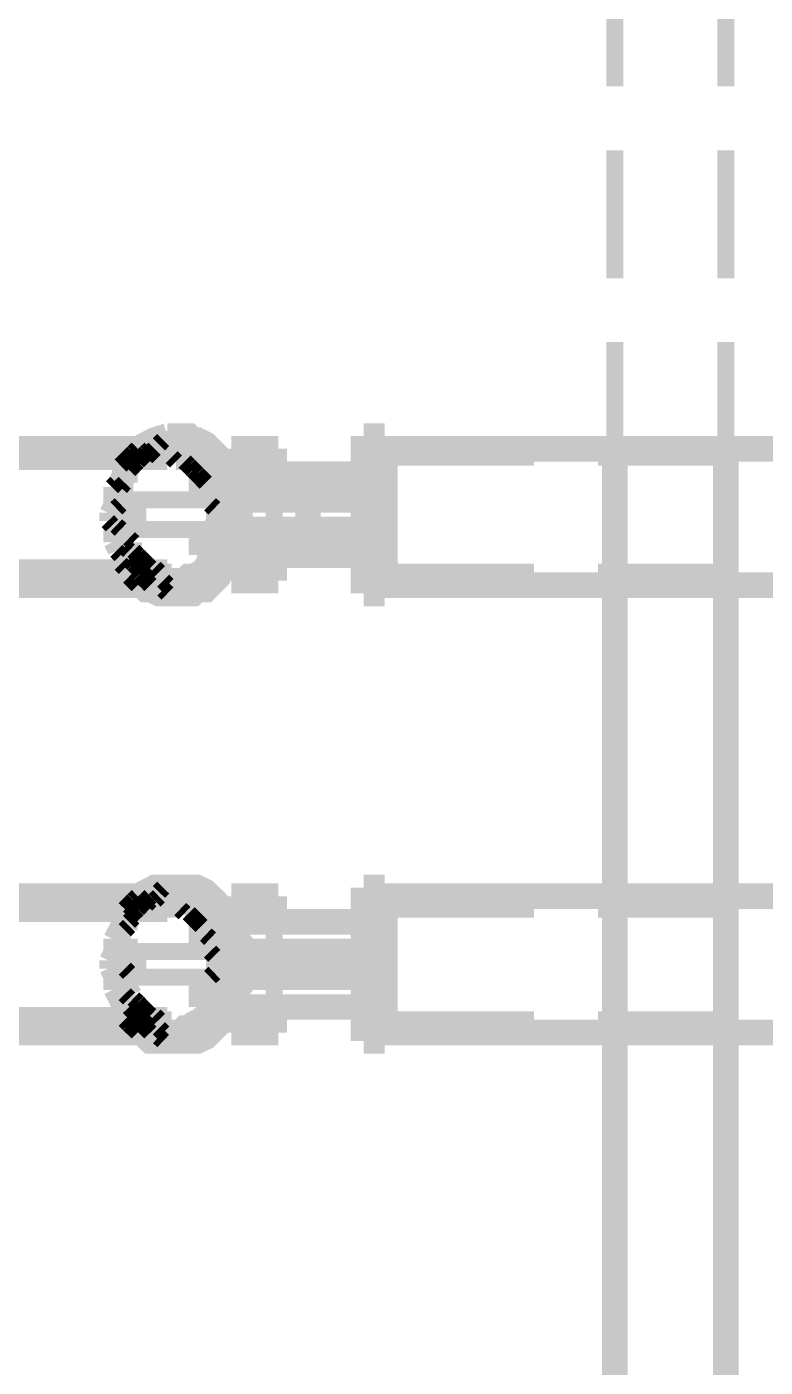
# Model space of a CAD drawing. Extents: x 0.1 to 11.6, y 0.3 to 16.2.
# Drawn here: x 7.882 to 8.17, y 12.469 to 12.993 of the extents above; entities that cross this region are included whole.
import ezdxf

# ---------------------------------------------------------------- set-up
doc = ezdxf.new("R2010")
doc.units = 0
doc.header["$MEASUREMENT"] = 0

msp = doc.modelspace()

# ---------------------------------------------------------------- linework, layer by layer
at = {"color": 0}
for points, const_width in [([(8.11165, 13.0217), (8.11165, 12.97)], 0.00667), ([(8.155, 12.97), (8.155, 13.0217)], 0.00667), ([(8.11165, 12.945), (8.11165, 12.895)], 0.00667), ([(8.155, 12.895), (8.155, 12.945)], 0.00667), ([(8.11165, 12.87), (8.11165, 12.8267)], 0.00667), ([(8.155, 12.8267), (8.155, 12.87)], 0.00667), ([(7.93668, 12.8333), (7.94, 12.8333), (7.94168, 12.8317), (7.94499, 12.8317), (7.94667, 12.83), (7.94835, 12.8283), (7.95167, 12.8267), (7.95335, 12.825), (7.95503, 12.8233), (7.95665, 12.8217), (7.95665, 12.8184), (7.95833, 12.815), (7.96001, 12.8133), (7.96001, 12.81), (7.96001, 12.8066), (7.96164, 12.8033), (7.96164, 12.8), (7.96001, 12.7983), (7.96001, 12.795), (7.96001, 12.7917), (7.95833, 12.7884), (7.95665, 12.7867), (7.95665, 12.7833), (7.95503, 12.7817), (7.95335, 12.7783), (7.95167, 12.7767), (7.94835, 12.775), (7.94667, 12.7733), (7.94499, 12.7733), (7.94168, 12.7717), (7.94, 12.7717), (7.93668, 12.7717), (7.935, 12.7717), (7.93332, 12.7717), (7.93001, 12.7733), (7.92833, 12.7733), (7.92665, 12.775), (7.92503, 12.775)], 0.01), ([(7.93668, 12.8333), (7.93164, 12.8317), (7.92503, 12.8283)], 0.01), ([(7.94168, 12.8333), (7.93668, 12.8333)], 0.01), ([(7.93668, 12.8317), (7.94, 12.8333)], 0.00667), ([(7.94, 12.8333), (7.94168, 12.8333)], 0.00667), ([(7.94168, 12.8333), (7.94499, 12.8333), (7.94667, 12.8317), (7.94835, 12.8317), (7.95167, 12.83), (7.95335, 12.8283), (7.95503, 12.8267), (7.95665, 12.825), (7.95833, 12.8233), (7.96001, 12.8217), (7.96164, 12.8184), (7.96332, 12.815), (7.96332, 12.8133), (7.965, 12.81), (7.965, 12.8066), (7.965, 12.8033), (7.965, 12.8), (7.965, 12.7983), (7.965, 12.795), (7.96332, 12.7917), (7.96332, 12.7884), (7.96164, 12.7867), (7.96001, 12.7833), (7.95833, 12.7817), (7.95665, 12.7783), (7.95503, 12.7767), (7.95335, 12.775), (7.95167, 12.7733), (7.94835, 12.7733), (7.94667, 12.7717), (7.94499, 12.7717), (7.94168, 12.7717)], 0.01), ([(8.02165, 12.8333), (8.01335, 12.8333)], 0.01), ([(8.01335, 12.8333), (8.01335, 12.7717)], 0.01), ([(8.02165, 12.8333), (8.02165, 12.7717)], 0.01), ([(7.93668, 12.8283), (7.54167, 12.8283)], 0.01), ([(7.92333, 12.8267), (7.92503, 12.8283)], 0.00667), ([(7.92833, 12.8267), (7.93001, 12.8283)], 0.00667), ([(7.93001, 12.8283), (7.93332, 12.83)], 0.00667), ([(7.93001, 12.8267), (7.93164, 12.8283)], 0.00667), ([(7.93164, 12.8283), (7.93332, 12.8283)], 0.00667), ([(7.93332, 12.83), (7.935, 12.8317)], 0.00667), ([(7.93332, 12.8283), (7.93668, 12.8283)], 0.00667), ([(7.935, 12.8317), (7.93668, 12.8317)], 0.00667), ([(7.93668, 12.8283), (7.93832, 12.8283), (7.94, 12.8283), (7.94168, 12.8283), (7.94499, 12.8267), (7.94667, 12.8267), (7.94835, 12.825), (7.94997, 12.8233), (7.95167, 12.8217), (7.95335, 12.8184), (7.95503, 12.8167), (7.95503, 12.8133), (7.95665, 12.8117), (7.95665, 12.8083), (7.95833, 12.805), (7.95833, 12.8033)], 0.01), ([(7.93668, 12.8283), (7.93832, 12.8283)], 0.00667), ([(7.96164, 12.8283), (7.96164, 12.82)], 0.01), ([(7.96164, 12.8283), (7.97835, 12.8283)], 0.01), ([(7.97835, 12.82), (7.97835, 12.8283)], 0.01), ([(7.97835, 12.8283), (7.97999, 12.8283)], 0.01), ([(8.24001, 12.8283), (8.02165, 12.8283)], 0.01), ([(8.11165, 12.3184), (8.11165, 12.8283)], 0.01), ([(8.11165, 12.8267), (8.11165, 12.815)], 0.01), ([(8.11165, 12.8283), (8.11165, 12.775)], 0.00667), ([(8.155, 12.8283), (8.155, 12.3184)], 0.01), ([(8.155, 12.815), (8.155, 12.8267)], 0.01), ([(8.155, 12.775), (8.155, 12.8283)], 0.00667), ([(7.93668, 12.825), (7.37332, 12.825)], 0.01), ([(7.91835, 12.8217), (7.91997, 12.8233)], 0.00667), ([(7.91997, 12.8233), (7.92165, 12.825)], 0.00667), ([(7.92165, 12.825), (7.92333, 12.8267)], 0.00667), ([(7.92333, 12.8217), (7.92503, 12.8233)], 0.00667), ([(7.92333, 12.8217), (7.92503, 12.8233)], 0.00667), ([(7.92503, 12.8233), (7.92833, 12.825)], 0.00667), ([(7.92503, 12.8233), (7.92665, 12.825)], 0.00667), ([(7.92665, 12.825), (7.92833, 12.8267)], 0.00667), ([(7.92833, 12.825), (7.93001, 12.8267)], 0.00667), ([(7.93668, 12.825), (7.93832, 12.825)], 0.00667), ([(7.93832, 12.825), (7.94, 12.8233)], 0.00667), ([(7.94, 12.8233), (7.94168, 12.8233)], 0.00667), ([(7.94168, 12.8233), (7.94336, 12.8233)], 0.00667), ([(7.94336, 12.8233), (7.94499, 12.8217)], 0.00667), ([(8.08003, 12.825), (8.02165, 12.825)], 0.00667), ([(8.15668, 12.825), (8.10499, 12.825)], 0.00667), ([(7.91667, 12.815), (7.91835, 12.8184)], 0.00667), ([(7.91835, 12.8184), (7.91835, 12.8217)], 0.00667), ([(7.91997, 12.815), (7.92165, 12.8184)], 0.00667), ([(7.92165, 12.82), (7.92333, 12.8217)], 0.00667), ([(7.92165, 12.8184), (7.92333, 12.8217)], 0.00667), ([(7.92165, 12.8184), (7.92165, 12.82)], 0.00667), ([(7.92165, 12.815), (7.92165, 12.8184)], 0.00667), ([(7.94499, 12.8217), (7.94667, 12.82)], 0.00667), ([(7.94667, 12.82), (7.94835, 12.8184)], 0.00667), ([(7.94835, 12.8184), (7.94997, 12.8167)], 0.00667), ([(7.94835, 12.8184), (7.94835, 12.8083)], 0.00667), ([(7.94835, 12.8184), (7.96164, 12.8184)], 0.00667), ([(7.97999, 12.82), (7.96164, 12.82)], 0.01), ([(7.96164, 12.8184), (7.97, 12.8184)], 0.01), ([(7.96164, 12.82), (7.96001, 12.82)], 0.00667), ([(7.96001, 12.82), (7.96001, 12.8184)], 0.00667), ([(7.96164, 12.82), (7.96332, 12.82)], 0.00667), ([(7.96164, 12.82), (7.96164, 12.8184)], 0.00667), ([(7.96164, 12.82), (7.96164, 12.8184)], 0.00667), ([(7.96164, 12.8184), (7.96164, 12.7867)], 0.00667), ([(7.96164, 12.8184), (7.96164, 12.8083)], 0.00667), ([(7.97, 12.8184), (8.01335, 12.8184)], 0.01), ([(7.97999, 12.8184), (7.97999, 12.82)], 0.01), ([(7.97835, 12.8184), (7.97835, 12.82)], 0.00667), ([(7.97835, 12.8184), (7.97835, 12.82)], 0.00667), ([(7.97835, 12.8083), (7.97835, 12.8184)], 0.00667), ([(7.97835, 12.8083), (7.97835, 12.8184)], 0.00667), ([(7.91499, 12.8133), (7.91667, 12.815)], 0.00667), ([(7.91499, 12.81), (7.91499, 12.8133)], 0.00667), ([(7.91835, 12.8133), (7.91997, 12.815)], 0.00667), ([(7.91835, 12.81), (7.91835, 12.8133)], 0.00667), ([(7.91997, 12.815), (7.92165, 12.815)], 0.00667), ([(7.94997, 12.8167), (7.95167, 12.815)], 0.00667), ([(7.95167, 12.815), (7.95335, 12.8117)], 0.00667), ([(8.11165, 12.815), (8.11165, 12.7633)], 0.00667), ([(8.155, 12.7633), (8.155, 12.815)], 0.00667), ([(7.91499, 12.8066), (7.91499, 12.81)], 0.00667), ([(7.91835, 12.8066), (7.91835, 12.81)], 0.00667), ([(7.92165, 12.8083), (7.92165, 12.8117)], 0.00667), ([(7.92165, 12.8117), (7.92333, 12.8117)], 0.00667), ([(7.92165, 12.8066), (7.92165, 12.8083)], 0.00667), ([(7.92503, 12.8083), (7.92503, 12.7967)], 0.00667), ([(7.92503, 12.8083), (7.95833, 12.8083)], 0.00667), ([(7.965, 12.8083), (7.94835, 12.8083)], 0.00667), ([(7.95335, 12.8117), (7.95335, 12.81)], 0.00667), ([(7.95335, 12.81), (7.95335, 12.8066)], 0.00667), ([(7.95833, 12.8083), (7.95833, 12.7967)], 0.00667), ([(7.95833, 12.8083), (7.965, 12.8083)], 0.00667), ([(7.96164, 12.8083), (7.96164, 12.7967)], 0.00667), ([(7.965, 12.8083), (7.98665, 12.8083)], 0.01), ([(7.97, 12.8083), (7.965, 12.8083)], 0.01), ([(7.97, 12.8083), (8.01335, 12.8083)], 0.01), ([(7.97835, 12.8083), (7.97999, 12.8083)], 0.01), ([(7.97835, 12.7967), (7.97835, 12.8083)], 0.00667), ([(7.97835, 12.7967), (7.97835, 12.8083)], 0.00667), ([(7.98665, 12.8083), (7.99164, 12.8083)], 0.01), ([(7.99164, 12.7967), (7.99164, 12.8083)], 0.01), ([(7.91336, 12.8033), (7.91499, 12.8066)], 0.00667), ([(7.91336, 12.8), (7.91336, 12.8033)], 0.00667), ([(7.91667, 12.805), (7.91835, 12.8066)], 0.00667), ([(7.91667, 12.8017), (7.91667, 12.805)], 0.00667), ([(7.91667, 12.7983), (7.91667, 12.8017)], 0.00667), ([(7.91997, 12.8033), (7.92165, 12.8066)], 0.00667), ([(7.91997, 12.8017), (7.91997, 12.8033)], 0.00667), ([(7.92165, 12.7983), (7.91997, 12.8017)], 0.00667), ([(7.95833, 12.8033), (7.95833, 12.8), (7.95665, 12.7967), (7.95665, 12.795), (7.95665, 12.7917), (7.95503, 12.7884), (7.95335, 12.7867), (7.95335, 12.785), (7.95167, 12.7817), (7.94997, 12.78), (7.94667, 12.7783), (7.94499, 12.7783), (7.94336, 12.7767), (7.94168, 12.7767), (7.93832, 12.7767), (7.93668, 12.775)], 0.01), ([(7.95335, 12.8066), (7.95503, 12.805)], 0.00667), ([(7.95503, 12.805), (7.95503, 12.8017)], 0.00667), ([(7.95503, 12.8017), (7.95503, 12.8)], 0.00667), ([(7.91499, 12.7983), (7.91336, 12.8)], 0.00667), ([(7.91499, 12.795), (7.91499, 12.7983)], 0.00667), ([(7.91835, 12.7967), (7.91667, 12.7983)], 0.00667), ([(7.91835, 12.7933), (7.91835, 12.7967)], 0.00667), ([(7.92165, 12.7967), (7.92165, 12.7983)], 0.00667), ([(7.92165, 12.7933), (7.92165, 12.7967)], 0.00667), ([(7.92503, 12.7967), (7.95833, 12.7967)], 0.00667), ([(7.94835, 12.7967), (7.94835, 12.7867)], 0.00667), ([(7.94835, 12.7967), (7.965, 12.7967)], 0.00667), ([(7.95503, 12.8), (7.95335, 12.7967)], 0.00667), ([(7.95335, 12.7967), (7.95335, 12.795)], 0.00667), ([(7.95833, 12.7967), (7.965, 12.7967)], 0.00667), ([(7.96164, 12.7967), (7.96164, 12.7867)], 0.00667), ([(7.965, 12.7967), (7.98665, 12.7967)], 0.01), ([(7.965, 12.7967), (7.97, 12.7967)], 0.01), ([(7.97, 12.7967), (8.01335, 12.7967)], 0.01), ([(7.97835, 12.7967), (7.97999, 12.7967)], 0.01), ([(7.97835, 12.7867), (7.97835, 12.7967)], 0.00667), ([(7.97835, 12.7867), (7.97835, 12.7967)], 0.00667), ([(7.99164, 12.7967), (7.98665, 12.7967)], 0.01), ([(7.91499, 12.7917), (7.91499, 12.795)], 0.00667), ([(7.91667, 12.7884), (7.91499, 12.7917)], 0.00667), ([(7.91997, 12.79), (7.91835, 12.7933)], 0.00667), ([(7.92333, 12.7917), (7.92165, 12.7933)], 0.00667), ([(7.92333, 12.7884), (7.92333, 12.7917)], 0.00667), ([(7.95335, 12.795), (7.95335, 12.7933)], 0.00667), ([(7.91835, 12.7867), (7.91667, 12.7884)], 0.00667), ([(7.91835, 12.7833), (7.91835, 12.7867)], 0.00667), ([(7.91997, 12.7884), (7.91997, 12.79)], 0.00667), ([(7.92165, 12.7884), (7.91997, 12.79)], 0.00667), ([(7.92165, 12.785), (7.91997, 12.7884)], 0.00667), ([(7.92165, 12.7867), (7.92165, 12.7884)], 0.00667), ([(7.92333, 12.7833), (7.92165, 12.7867)], 0.00667), ([(7.92503, 12.7867), (7.92333, 12.7884)], 0.00667), ([(7.92665, 12.785), (7.92503, 12.7867)], 0.00667), ([(7.96164, 12.7867), (7.94835, 12.7867)], 0.00667), ([(7.97, 12.7867), (7.96164, 12.7867)], 0.01), ([(7.96164, 12.785), (7.96164, 12.7767)], 0.01), ([(7.97999, 12.785), (7.96164, 12.785)], 0.01), ([(7.96001, 12.7867), (7.96001, 12.785)], 0.00667), ([(7.96164, 12.7867), (7.96164, 12.785)], 0.00667), ([(7.96164, 12.7867), (7.96164, 12.785)], 0.00667), ([(7.97, 12.7867), (8.01335, 12.7867)], 0.01), ([(7.97835, 12.7767), (7.97835, 12.785)], 0.01), ([(7.97999, 12.785), (7.97999, 12.7867)], 0.01), ([(7.97835, 12.785), (7.97835, 12.7867)], 0.00667), ([(7.97835, 12.785), (7.97835, 12.7867)], 0.00667), ([(7.37332, 12.78), (7.93668, 12.78)], 0.01), ([(7.91997, 12.7817), (7.91835, 12.7833)], 0.00667), ([(7.92165, 12.7783), (7.91997, 12.7817)], 0.00667), ([(7.92333, 12.7833), (7.92165, 12.785)], 0.00667), ([(7.92503, 12.7817), (7.92333, 12.7833)], 0.00667), ([(7.92503, 12.7817), (7.92333, 12.7833)], 0.00667), ([(7.92665, 12.78), (7.92503, 12.7817)], 0.00667), ([(7.92665, 12.7783), (7.92503, 12.7817)], 0.00667), ([(7.92833, 12.7833), (7.92665, 12.785)], 0.00667), ([(7.93001, 12.7817), (7.92833, 12.7833)], 0.00667), ([(7.93164, 12.7817), (7.93001, 12.7817)], 0.00667), ([(7.93332, 12.78), (7.93164, 12.7817)], 0.00667), ([(7.96164, 12.785), (7.96001, 12.785)], 0.00667), ([(7.96164, 12.785), (7.96332, 12.785)], 0.00667), ([(7.71001, 12.775), (7.93668, 12.775)], 0.01), ([(7.92333, 12.7767), (7.92165, 12.7783)], 0.00667), ([(7.92503, 12.775), (7.92333, 12.7767)], 0.00667), ([(7.92833, 12.7783), (7.92665, 12.78)], 0.00667), ([(7.92833, 12.7767), (7.92665, 12.7783)], 0.00667), ([(7.93001, 12.7767), (7.92833, 12.7783)], 0.00667), ([(7.93001, 12.775), (7.92833, 12.7767)], 0.00667), ([(7.93332, 12.7767), (7.93001, 12.7767)], 0.00667), ([(7.93668, 12.78), (7.93332, 12.78)], 0.00667), ([(7.935, 12.7767), (7.93332, 12.7767)], 0.00667), ([(7.93668, 12.775), (7.935, 12.7767)], 0.00667), ([(7.93832, 12.78), (7.93668, 12.78)], 0.00667), ([(7.96164, 12.7767), (7.97835, 12.7767)], 0.01), ([(7.97835, 12.7767), (7.97999, 12.7767)], 0.01), ([(8.02165, 12.775), (8.24001, 12.775)], 0.01), ([(8.02165, 12.78), (8.08003, 12.78)], 0.00667), ([(8.10499, 12.78), (8.15668, 12.78)], 0.00667), ([(8.11165, 12.775), (8.11165, 12.6533)], 0.01), ([(8.155, 12.6533), (8.155, 12.775)], 0.01), ([(7.93332, 12.7733), (7.93001, 12.775)], 0.00667), ([(7.935, 12.7733), (7.93332, 12.7733)], 0.00667), ([(7.93668, 12.7717), (7.935, 12.7733)], 0.00667), ([(7.93668, 12.7717), (7.94168, 12.7717)], 0.01), ([(7.93668, 12.775), (7.93832, 12.775)], 0.00667), ([(7.94, 12.7717), (7.93668, 12.7717)], 0.00667), ([(7.94168, 12.7717), (7.94, 12.7717)], 0.00667), ([(8.02165, 12.7717), (8.01335, 12.7717)], 0.01), ([(8.11165, 12.7633), (8.11165, 12.4367)], 0.01), ([(8.155, 12.4367), (8.155, 12.7633)], 0.01), ([(7.93668, 12.6533), (7.71001, 12.6533)], 0.01), ([(7.93668, 12.6567), (7.94, 12.6567), (7.94168, 12.6567), (7.94499, 12.6567), (7.94667, 12.655), (7.94835, 12.6533), (7.95167, 12.6517), (7.95335, 12.65), (7.95503, 12.6483), (7.95665, 12.645), (7.95665, 12.6433), (7.95833, 12.64), (7.96001, 12.6367), (7.96001, 12.635), (7.96001, 12.6317), (7.96164, 12.6283), (7.96164, 12.625), (7.96001, 12.6217), (7.96001, 12.6183), (7.96001, 12.6166), (7.95833, 12.6133), (7.95665, 12.61), (7.95665, 12.6083), (7.95503, 12.605), (7.95335, 12.6033), (7.95167, 12.6017), (7.94835, 12.6), (7.94667, 12.5983), (7.94499, 12.5967), (7.94168, 12.5967), (7.94, 12.5967), (7.93668, 12.5967), (7.935, 12.5967), (7.93332, 12.5967), (7.93001, 12.5967), (7.92833, 12.5983), (7.92665, 12.6), (7.92503, 12.6)], 0.01), ([(7.93668, 12.6567), (7.93164, 12.6567), (7.92503, 12.6533)], 0.01), ([(7.93001, 12.6533), (7.93332, 12.655)], 0.00667), ([(7.93332, 12.655), (7.935, 12.6567)], 0.00667), ([(7.935, 12.6567), (7.93668, 12.6567)], 0.00667), ([(7.94168, 12.6567), (7.93668, 12.6567)], 0.01), ([(7.93668, 12.6533), (7.93832, 12.6533), (7.94, 12.6533), (7.94168, 12.6517), (7.94499, 12.6517), (7.94667, 12.65), (7.94835, 12.6483), (7.94997, 12.6467), (7.95167, 12.645), (7.95335, 12.6433), (7.95503, 12.6417), (7.95503, 12.6383), (7.95665, 12.635), (7.95665, 12.6334), (7.95833, 12.63), (7.95833, 12.6267)], 0.01), ([(7.93668, 12.6567), (7.94, 12.6567)], 0.00667), ([(7.94, 12.6567), (7.94168, 12.6567)], 0.00667), ([(7.94168, 12.6567), (7.94499, 12.6567), (7.94667, 12.6567), (7.94835, 12.6567), (7.95167, 12.655), (7.95335, 12.6533), (7.95503, 12.6517), (7.95665, 12.65), (7.95833, 12.6483), (7.96001, 12.645), (7.96164, 12.6433), (7.96332, 12.64), (7.96332, 12.6367), (7.965, 12.635), (7.965, 12.6317), (7.965, 12.6283), (7.965, 12.625), (7.965, 12.6217), (7.965, 12.6183), (7.96332, 12.6166), (7.96332, 12.6133), (7.96164, 12.61), (7.96001, 12.6083), (7.95833, 12.605), (7.95665, 12.6033), (7.95503, 12.6017), (7.95335, 12.6), (7.95167, 12.5983), (7.94835, 12.5967), (7.94667, 12.5967), (7.94499, 12.5967), (7.94168, 12.5967)], 0.01), ([(7.96164, 12.6533), (7.96164, 12.6433)], 0.01), ([(7.96164, 12.6533), (7.97835, 12.6533)], 0.01), ([(7.97835, 12.6433), (7.97835, 12.6533)], 0.01), ([(7.97835, 12.6533), (7.97999, 12.6533)], 0.01), ([(8.02165, 12.6567), (8.01335, 12.6567)], 0.01), ([(8.01335, 12.6567), (8.01335, 12.5967)], 0.01), ([(8.02165, 12.6567), (8.02165, 12.5967)], 0.01), ([(8.24001, 12.6533), (8.02165, 12.6533)], 0.01), ([(7.93668, 12.6483), (7.37332, 12.6483)], 0.01), ([(7.91997, 12.6483), (7.92165, 12.65)], 0.00667), ([(7.92165, 12.65), (7.92333, 12.6517)], 0.00667), ([(7.92333, 12.6517), (7.92503, 12.6533)], 0.00667), ([(7.92503, 12.6483), (7.92833, 12.65)], 0.00667), ([(7.92503, 12.6483), (7.92665, 12.65)], 0.00667), ([(7.92665, 12.65), (7.92833, 12.6517)], 0.00667), ([(7.92833, 12.6517), (7.93001, 12.6533)], 0.00667), ([(7.92833, 12.65), (7.93001, 12.6517)], 0.00667), ([(7.93001, 12.6517), (7.93164, 12.6517)], 0.00667), ([(7.93164, 12.6517), (7.93332, 12.6533)], 0.00667), ([(7.93332, 12.6533), (7.93668, 12.6533)], 0.00667), ([(7.93668, 12.6533), (7.93832, 12.6533)], 0.00667), ([(8.11165, 12.6533), (8.11165, 12.6)], 0.00667), ([(8.155, 12.6), (8.155, 12.6533)], 0.00667), ([(7.91835, 12.645), (7.91997, 12.6483)], 0.00667), ([(7.91835, 12.6433), (7.91835, 12.645)], 0.00667), ([(7.92165, 12.645), (7.92333, 12.6467)], 0.00667), ([(7.92165, 12.6417), (7.92165, 12.645)], 0.00667), ([(7.92165, 12.6433), (7.92333, 12.645)], 0.00667), ([(7.92333, 12.6467), (7.92503, 12.6483)], 0.00667), ([(7.92333, 12.645), (7.92503, 12.6483)], 0.00667), ([(7.93668, 12.6483), (7.93832, 12.6483)], 0.00667), ([(7.93832, 12.6483), (7.94, 12.6483)], 0.00667), ([(7.94, 12.6483), (7.94168, 12.6483)], 0.00667), ([(7.94168, 12.6483), (7.94336, 12.6467)], 0.00667), ([(7.94336, 12.6467), (7.94499, 12.6467)], 0.00667), ([(7.94499, 12.6467), (7.94667, 12.645)], 0.00667), ([(7.94667, 12.645), (7.94835, 12.6433)], 0.00667), ([(7.97999, 12.6433), (7.96164, 12.6433)], 0.01), ([(7.96164, 12.6433), (7.97, 12.6433)], 0.01), ([(7.97, 12.6433), (8.01335, 12.6433)], 0.01), ([(7.97999, 12.6433), (7.98167, 12.6433)], 0.01), ([(8.08003, 12.6483), (8.02165, 12.6483)], 0.00667), ([(8.15668, 12.6483), (8.10499, 12.6483)], 0.00667), ([(7.91499, 12.6367), (7.91667, 12.64)], 0.00667), ([(7.91667, 12.64), (7.91835, 12.6433)], 0.00667), ([(7.91835, 12.6367), (7.91997, 12.64)], 0.00667), ([(7.91997, 12.64), (7.92165, 12.6417)], 0.00667), ([(7.91997, 12.64), (7.92165, 12.64)], 0.00667), ([(7.92165, 12.64), (7.92165, 12.6433)], 0.00667), ([(7.94835, 12.6433), (7.94997, 12.6417)], 0.00667), ([(7.94835, 12.6433), (7.94835, 12.6317)], 0.00667), ([(7.94835, 12.6433), (7.96164, 12.6433)], 0.00667), ([(7.94997, 12.6417), (7.95167, 12.6383)], 0.00667), ([(7.96164, 12.6433), (7.96001, 12.6433)], 0.00667), ([(7.96001, 12.6433), (7.96164, 12.6433)], 0.00667), ([(7.96164, 12.6433), (7.96332, 12.6433)], 0.00667), ([(7.96164, 12.6433), (7.96164, 12.61)], 0.00667), ([(7.96164, 12.6433), (7.96332, 12.6433)], 0.00667), ([(7.96164, 12.6433), (7.96332, 12.6433)], 0.00667), ([(7.96164, 12.6433), (7.96164, 12.6317)], 0.00667), ([(7.97835, 12.6317), (7.97835, 12.6433)], 0.00667), ([(7.97835, 12.6433), (7.97999, 12.6433)], 0.00667), ([(7.97835, 12.6433), (7.97999, 12.6433)], 0.00667), ([(7.97835, 12.6317), (7.97835, 12.6433)], 0.00667), ([(7.91499, 12.635), (7.91499, 12.6367)], 0.00667), ([(7.91499, 12.6317), (7.91499, 12.635)], 0.00667), ([(7.91835, 12.635), (7.91835, 12.6367)], 0.00667), ([(7.91835, 12.6317), (7.91835, 12.635)], 0.00667), ([(7.92165, 12.635), (7.92165, 12.6367)], 0.00667), ([(7.92165, 12.6334), (7.92165, 12.635)], 0.00667), ([(7.95167, 12.6383), (7.95335, 12.6367)], 0.00667), ([(7.95335, 12.6367), (7.95335, 12.635)], 0.00667), ([(7.95335, 12.635), (7.95335, 12.6317)], 0.00667), ([(7.91336, 12.6283), (7.91499, 12.6317)], 0.00667), ([(7.91667, 12.6283), (7.91835, 12.6317)], 0.00667), ([(7.91997, 12.6283), (7.92165, 12.6317)], 0.00667), ([(7.92165, 12.6317), (7.92165, 12.6334)], 0.00667), ([(7.92503, 12.6317), (7.92503, 12.6217)], 0.00667), ([(7.92503, 12.6317), (7.95833, 12.6317)], 0.00667), ([(7.965, 12.6317), (7.94835, 12.6317)], 0.00667), ([(7.95335, 12.6317), (7.95503, 12.63)], 0.00667), ([(7.95503, 12.63), (7.95503, 12.6267)], 0.00667), ([(7.95833, 12.6317), (7.95833, 12.6217)], 0.00667), ([(7.95833, 12.6317), (7.965, 12.6317)], 0.00667), ([(7.96164, 12.6317), (7.96164, 12.6217)], 0.00667), ([(7.965, 12.6317), (7.98665, 12.6317)], 0.01), ([(7.97, 12.6317), (7.965, 12.6317)], 0.01), ([(7.97, 12.6317), (8.01335, 12.6317)], 0.01), ([(7.97835, 12.6317), (7.97999, 12.6317)], 0.01), ([(7.97835, 12.6217), (7.97835, 12.6317)], 0.00667), ([(7.97835, 12.6217), (7.97835, 12.6317)], 0.00667), ([(7.98665, 12.6317), (7.99164, 12.6317)], 0.01), ([(7.99164, 12.6217), (7.99164, 12.6317)], 0.01), ([(7.91336, 12.625), (7.91336, 12.6283)], 0.00667), ([(7.91499, 12.6217), (7.91336, 12.625)], 0.00667), ([(7.91667, 12.6267), (7.91667, 12.6283)], 0.00667), ([(7.91667, 12.6233), (7.91667, 12.6267)], 0.00667), ([(7.91997, 12.625), (7.91997, 12.6283)], 0.00667), ([(7.92165, 12.6233), (7.91997, 12.625)], 0.00667), ([(7.95833, 12.6267), (7.95833, 12.625), (7.95665, 12.6217), (7.95665, 12.6183), (7.95665, 12.6166), (7.95503, 12.6133), (7.95335, 12.6117), (7.95335, 12.6083), (7.95167, 12.6067), (7.94997, 12.605), (7.94667, 12.6033), (7.94499, 12.6017), (7.94336, 12.6017), (7.94168, 12.6), (7.93832, 12.6), (7.93668, 12.6)], 0.01), ([(7.95503, 12.6267), (7.95503, 12.6233)], 0.00667), ([(7.91499, 12.6183), (7.91499, 12.6217)], 0.00667), ([(7.91499, 12.6166), (7.91499, 12.6183)], 0.00667), ([(7.91835, 12.62), (7.91667, 12.6233)], 0.00667), ([(7.91835, 12.6183), (7.91835, 12.62)], 0.00667), ([(7.91997, 12.615), (7.91835, 12.6183)], 0.00667), ([(7.92165, 12.62), (7.92165, 12.6233)], 0.00667), ([(7.92165, 12.6183), (7.92165, 12.62)], 0.00667), ([(7.92333, 12.615), (7.92165, 12.6183)], 0.00667), ([(7.92503, 12.6217), (7.95833, 12.6217)], 0.00667), ([(7.94835, 12.6217), (7.94835, 12.61)], 0.00667), ([(7.94835, 12.6217), (7.965, 12.6217)], 0.00667), ([(7.95503, 12.6233), (7.95335, 12.6217)], 0.00667), ([(7.95335, 12.6217), (7.95335, 12.6183)], 0.00667), ([(7.95335, 12.6183), (7.95335, 12.6166)], 0.00667), ([(7.95833, 12.6217), (7.965, 12.6217)], 0.00667), ([(7.96164, 12.6217), (7.96164, 12.61)], 0.00667), ([(7.965, 12.6217), (7.98665, 12.6217)], 0.01), ([(7.965, 12.6217), (7.97, 12.6217)], 0.01), ([(7.97, 12.6217), (8.01335, 12.6217)], 0.01), ([(7.97835, 12.6217), (7.97999, 12.6217)], 0.01), ([(7.97835, 12.61), (7.97835, 12.6217)], 0.00667), ([(7.97835, 12.61), (7.97835, 12.6217)], 0.00667), ([(7.99164, 12.6217), (7.98665, 12.6217)], 0.01), ([(7.91667, 12.6133), (7.91499, 12.6166)], 0.00667), ([(7.91835, 12.61), (7.91667, 12.6133)], 0.00667), ([(7.91997, 12.6133), (7.91997, 12.615)], 0.00667), ([(7.92165, 12.6133), (7.91997, 12.615)], 0.00667), ([(7.92165, 12.61), (7.91997, 12.6133)], 0.00667), ([(7.92165, 12.61), (7.92165, 12.6133)], 0.00667), ([(7.92333, 12.6133), (7.92333, 12.615)], 0.00667), ([(7.92503, 12.6117), (7.92333, 12.6133)], 0.00667), ([(7.91835, 12.6083), (7.91835, 12.61)], 0.00667), ([(7.91997, 12.605), (7.91835, 12.6083)], 0.00667), ([(7.92333, 12.6083), (7.92165, 12.61)], 0.00667), ([(7.92333, 12.6083), (7.92165, 12.61)], 0.00667), ([(7.92503, 12.6067), (7.92333, 12.6083)], 0.00667), ([(7.92503, 12.605), (7.92333, 12.6083)], 0.00667), ([(7.92665, 12.61), (7.92503, 12.6117)], 0.00667), ([(7.92833, 12.6083), (7.92665, 12.61)], 0.00667), ([(7.93001, 12.6067), (7.92833, 12.6083)], 0.00667), ([(7.96164, 12.61), (7.94835, 12.61)], 0.00667), ([(7.96164, 12.61), (7.96164, 12.6)], 0.01), ([(7.97999, 12.61), (7.96164, 12.61)], 0.01), ([(7.97, 12.61), (7.96164, 12.61)], 0.01), ([(7.96164, 12.61), (7.96001, 12.61)], 0.00667), ([(7.96001, 12.61), (7.96164, 12.61)], 0.00667), ([(7.96164, 12.61), (7.96332, 12.61)], 0.00667), ([(7.96164, 12.61), (7.96332, 12.61)], 0.00667), ([(7.96164, 12.61), (7.96332, 12.61)], 0.00667), ([(7.97, 12.61), (8.01335, 12.61)], 0.01), ([(7.97835, 12.6), (7.97835, 12.61)], 0.01), ([(7.97999, 12.61), (7.98167, 12.61)], 0.01), ([(7.97835, 12.61), (7.97999, 12.61)], 0.00667), ([(7.97835, 12.61), (7.97999, 12.61)], 0.00667), ([(7.37332, 12.605), (7.93668, 12.605)], 0.01), ([(7.92165, 12.6033), (7.91997, 12.605)], 0.00667), ([(7.92333, 12.6017), (7.92165, 12.6033)], 0.00667), ([(7.92665, 12.605), (7.92503, 12.6067)], 0.00667), ([(7.92665, 12.6033), (7.92503, 12.605)], 0.00667), ([(7.92833, 12.6033), (7.92665, 12.605)], 0.00667), ([(7.92833, 12.6017), (7.92665, 12.6033)], 0.00667), ([(7.93001, 12.6017), (7.92833, 12.6033)], 0.00667), ([(7.93164, 12.6067), (7.93001, 12.6067)], 0.00667), ([(7.93332, 12.605), (7.93164, 12.6067)], 0.00667), ([(7.93668, 12.605), (7.93332, 12.605)], 0.00667), ([(7.93832, 12.605), (7.93668, 12.605)], 0.00667), ([(8.02165, 12.605), (8.08003, 12.605)], 0.00667), ([(8.10499, 12.605), (8.15668, 12.605)], 0.00667), ([(7.54167, 12.6), (7.93668, 12.6)], 0.01), ([(7.92503, 12.6), (7.92333, 12.6017)], 0.00667), ([(7.93001, 12.6), (7.92833, 12.6017)], 0.00667), ([(7.93332, 12.6017), (7.93001, 12.6017)], 0.00667), ([(7.93332, 12.5983), (7.93001, 12.6)], 0.00667), ([(7.935, 12.6), (7.93332, 12.6017)], 0.00667), ([(7.935, 12.5967), (7.93332, 12.5983)], 0.00667), ([(7.93668, 12.6), (7.935, 12.6)], 0.00667), ([(7.93668, 12.5967), (7.94168, 12.5967)], 0.01), ([(7.93668, 12.6), (7.93832, 12.6)], 0.00667), ([(7.96164, 12.6), (7.97835, 12.6)], 0.01), ([(7.97835, 12.6), (7.97999, 12.6)], 0.01), ([(8.02165, 12.5967), (8.01335, 12.5967)], 0.01), ([(8.02165, 12.6), (8.24001, 12.6)], 0.01), ([(8.11165, 12.6), (8.11165, 12.385)], 0.01), ([(8.155, 12.385), (8.155, 12.6)], 0.01), ([(7.93668, 12.5967), (7.935, 12.5967)], 0.00667), ([(7.94, 12.5967), (7.93668, 12.5967)], 0.00667), ([(7.94168, 12.5967), (7.94, 12.5967)], 0.00667)]:
    msp.add_lwpolyline(points, dxfattribs=dict(at, const_width=const_width))

doc.saveas('drawing.dxf')
